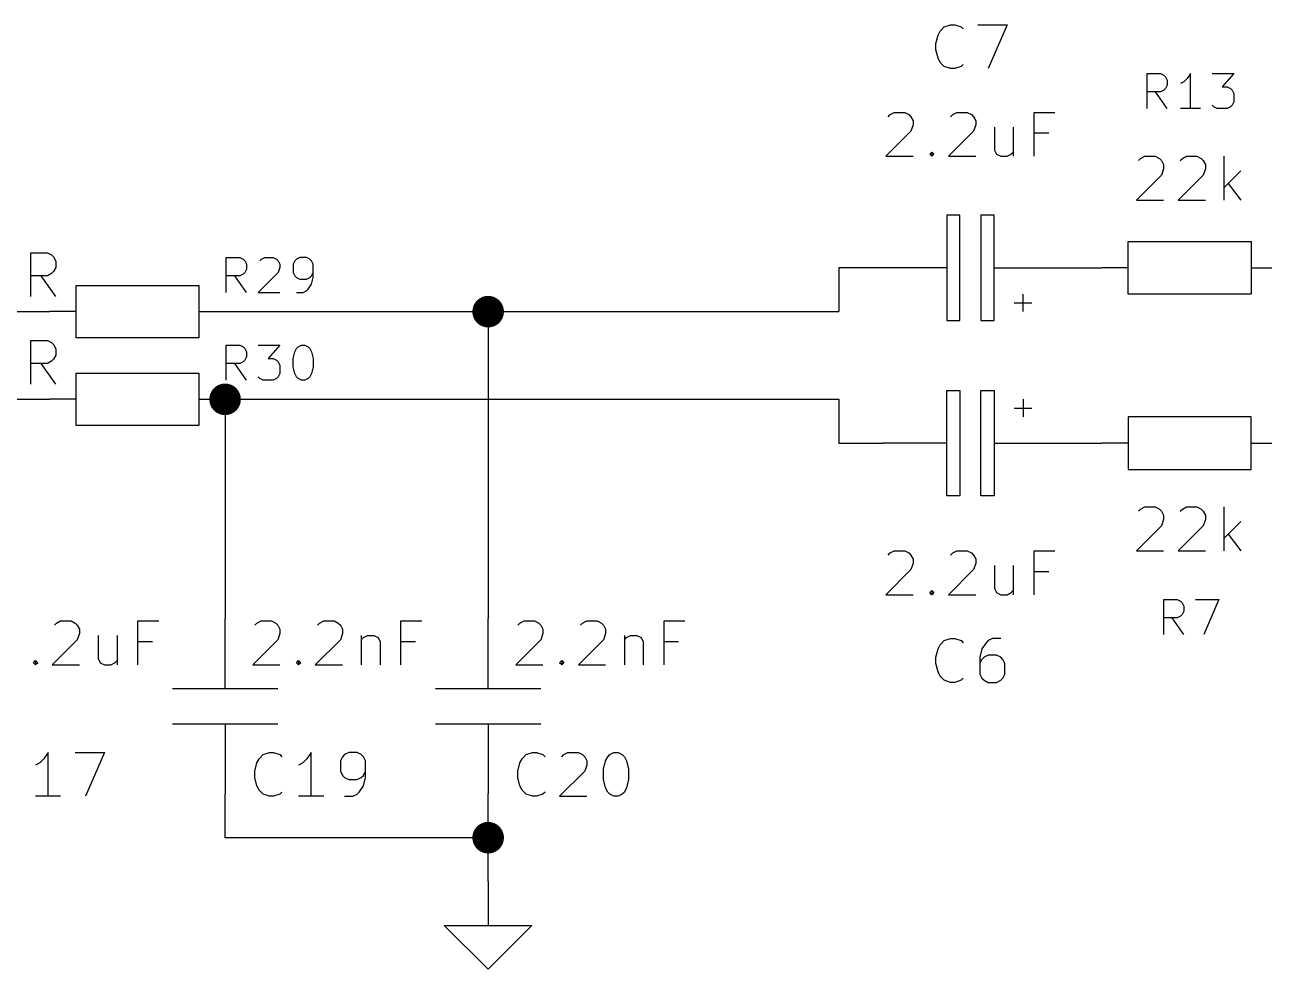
# Model space of a CAD drawing. Header units: inches. Extents: x 0.4 to 16.1, y -11.3 to -0.4.
# Drawn here: x 3.822 to 5.235, y -10.35 to -9.273 of the extents above; entities that cross this region are included whole.
import ezdxf

# ---------------------------------------------------------------- set-up
doc = ezdxf.new("R2010")
doc.units = ezdxf.units.IN
doc.header["$MEASUREMENT"] = 0
for name, color, linetype in [('GREENSIXTYFIVE', 129, 'CONTINUOUS'), ('LIGHTGREEN', 92, 'CONTINUOUS'), ('RED', 14, 'CONTINUOUS')]:
    doc.layers.add(name, color=color, linetype=linetype)

msp = doc.modelspace()

# ---------------------------------------------------------------- linework, layer by layer
at = {"layer": 'GREENSIXTYFIVE', "linetype": 'CONTINUOUS'}
for p, q in [((4.8607, -9.2942), (4.8631, -9.2847)), ((4.8631, -9.2847), (4.8655, -9.2799)), ((4.8655, -9.2799), (4.8702, -9.2752)), ((4.8702, -9.2752), (4.8774, -9.2728)), ((4.8774, -9.2728), (4.8821, -9.2728)), ((4.8821, -9.2728), (4.8893, -9.2752)), ((4.8893, -9.2752), (4.8917, -9.2776)), ((4.9083, -9.2728), (4.9417, -9.2728)), ((4.9417, -9.2728), (4.9202, -9.3228)), ((4.8607, -9.3014), (4.8607, -9.2942)), ((4.8631, -9.3109), (4.8607, -9.3014)), ((4.8655, -9.3157), (4.8631, -9.3109)), ((4.8702, -9.3204), (4.8655, -9.3157)), ((4.8774, -9.3228), (4.8702, -9.3204)), ((4.8821, -9.3228), (4.8774, -9.3228)), ((4.8893, -9.3204), (4.8821, -9.3228)), ((4.8917, -9.318), (4.8893, -9.3204)), ((5.1014, -9.3682), (5.1014, -9.3282)), ((5.1014, -9.3282), (5.1167, -9.3282)), ((5.1167, -9.3282), (5.1205, -9.3301)), ((5.151, -9.3282), (5.1471, -9.334)), ((5.151, -9.3682), (5.151, -9.3282)), ((5.1757, -9.3282), (5.2005, -9.3282)), ((5.2005, -9.3282), (5.1871, -9.3435)), ((5.1205, -9.3301), (5.1224, -9.3321)), ((5.1224, -9.3321), (5.1243, -9.3359)), ((5.1243, -9.3416), (5.1224, -9.3454)), ((5.1243, -9.3359), (5.1243, -9.3416)), ((5.1433, -9.3378), (5.1395, -9.3397)), ((5.1471, -9.334), (5.1433, -9.3378)), ((5.1167, -9.3492), (5.1014, -9.3492)), ((5.1243, -9.3682), (5.111, -9.3492)), ((5.1205, -9.3473), (5.1167, -9.3492)), ((5.1224, -9.3454), (5.1205, -9.3473)), ((5.1871, -9.3435), (5.1929, -9.3435)), ((5.1929, -9.3435), (5.1967, -9.3454)), ((5.1967, -9.3454), (5.1986, -9.3473)), ((5.1986, -9.3473), (5.2005, -9.3511)), ((5.2005, -9.3511), (5.2005, -9.3606)), ((5.1624, -9.3682), (5.1395, -9.3682)), ((5.1776, -9.3663), (5.1757, -9.3644)), ((5.1814, -9.3682), (5.1776, -9.3663)), ((5.1929, -9.3682), (5.1814, -9.3682)), ((5.1967, -9.3663), (5.1929, -9.3682)), ((5.1986, -9.3644), (5.1967, -9.3663)), ((5.2005, -9.3606), (5.1986, -9.3644)), ((4.806, -9.3776), (4.8083, -9.3752)), ((4.8083, -9.3752), (4.8131, -9.3728)), ((4.8131, -9.3728), (4.825, -9.3728)), ((4.825, -9.3728), (4.8298, -9.3752)), ((4.8298, -9.3752), (4.8321, -9.3776)), ((4.8321, -9.3776), (4.8345, -9.3823)), ((4.8345, -9.3823), (4.8345, -9.3871)), ((4.8774, -9.3776), (4.8798, -9.3752)), ((4.8798, -9.3752), (4.8845, -9.3728)), ((4.8845, -9.3728), (4.8964, -9.3728)), ((4.8964, -9.3728), (4.9012, -9.3752)), ((4.9012, -9.3752), (4.9036, -9.3776)), ((4.9036, -9.3776), (4.906, -9.3823)), ((4.906, -9.3823), (4.906, -9.3871)), ((4.9726, -9.4228), (4.9726, -9.3728)), ((4.9726, -9.3728), (4.9964, -9.3728)), ((4.8321, -9.3942), (4.8036, -9.4228)), ((4.8345, -9.3871), (4.8321, -9.3942)), ((4.9036, -9.3942), (4.875, -9.4228)), ((4.906, -9.3871), (4.9036, -9.3942)), ((4.9274, -9.3895), (4.9274, -9.4157)), ((4.9488, -9.3895), (4.9488, -9.4228)), ((4.9893, -9.3966), (4.9726, -9.3966)), ((4.8036, -9.4228), (4.8345, -9.4228)), ((4.8536, -9.4204), (4.8559, -9.418)), ((4.8559, -9.4228), (4.8536, -9.4204)), ((4.8559, -9.418), (4.8583, -9.4204)), ((4.8559, -9.418), (4.8559, -9.4228)), ((4.8583, -9.4204), (4.8559, -9.4228)), ((4.875, -9.4228), (4.906, -9.4228)), ((4.9274, -9.4157), (4.9298, -9.4204)), ((4.9298, -9.4204), (4.9345, -9.4228)), ((4.9345, -9.4228), (4.9417, -9.4228)), ((4.9417, -9.4228), (4.9464, -9.4204)), ((4.9464, -9.4204), (4.9488, -9.418)), ((5.0917, -9.4276), (5.094, -9.4252)), ((5.094, -9.4252), (5.0988, -9.4228)), ((5.0988, -9.4228), (5.1107, -9.4228)), ((5.1107, -9.4228), (5.1155, -9.4252)), ((5.1155, -9.4252), (5.1179, -9.4276)), ((5.1393, -9.4276), (5.1417, -9.4252)), ((5.1417, -9.4252), (5.1464, -9.4228)), ((5.1464, -9.4228), (5.1583, -9.4228)), ((5.1583, -9.4228), (5.1631, -9.4252)), ((5.1631, -9.4252), (5.1655, -9.4276)), ((5.1893, -9.4728), (5.1893, -9.4228)), ((5.1179, -9.4276), (5.1202, -9.4323)), ((5.1202, -9.4371), (5.1179, -9.4442)), ((5.1202, -9.4323), (5.1202, -9.4371)), ((5.1655, -9.4276), (5.1679, -9.4323)), ((5.1679, -9.4371), (5.1655, -9.4442)), ((5.1679, -9.4323), (5.1679, -9.4371)), ((5.2083, -9.4395), (5.1893, -9.4585)), ((5.1179, -9.4442), (5.0893, -9.4728)), ((5.1655, -9.4442), (5.1369, -9.4728)), ((5.194, -9.4538), (5.2083, -9.4728)), ((5.0893, -9.4728), (5.1202, -9.4728)), ((5.1369, -9.4728), (5.1679, -9.4728)), ((3.8283, -9.5828), (3.8283, -9.5328)), ((3.8283, -9.5328), (3.8474, -9.5328)), ((3.8283, -9.5828), (3.8283, -9.5328)), ((3.8283, -9.5328), (3.8474, -9.5328)), ((3.8474, -9.5328), (3.8521, -9.5352)), ((3.8474, -9.5328), (3.8521, -9.5352)), ((3.8521, -9.5352), (3.8545, -9.5376)), ((3.8521, -9.5352), (3.8545, -9.5376)), ((3.8545, -9.5376), (3.8569, -9.5423)), ((3.8545, -9.5376), (3.8569, -9.5423)), ((4.0514, -9.5782), (4.0514, -9.5382)), ((4.0514, -9.5382), (4.0667, -9.5382)), ((4.0514, -9.5782), (4.0514, -9.5382)), ((4.0514, -9.5382), (4.0667, -9.5382)), ((4.0667, -9.5382), (4.0705, -9.5401)), ((4.0667, -9.5382), (4.0705, -9.5401)), ((4.0705, -9.5401), (4.0724, -9.5421)), ((4.0705, -9.5401), (4.0724, -9.5421)), ((4.0895, -9.5421), (4.0914, -9.5401)), ((4.0895, -9.5421), (4.0914, -9.5401)), ((4.0914, -9.5401), (4.0952, -9.5382)), ((4.0914, -9.5401), (4.0952, -9.5382)), ((4.0952, -9.5382), (4.1048, -9.5382)), ((4.0952, -9.5382), (4.1048, -9.5382)), ((4.1048, -9.5382), (4.1086, -9.5401)), ((4.1048, -9.5382), (4.1086, -9.5401)), ((4.1086, -9.5401), (4.1105, -9.5421)), ((4.1086, -9.5401), (4.1105, -9.5421)), ((4.1314, -9.5401), (4.1295, -9.5421)), ((4.1314, -9.5401), (4.1295, -9.5421)), ((4.1352, -9.5382), (4.1314, -9.5401)), ((4.1352, -9.5382), (4.1314, -9.5401)), ((4.1429, -9.5382), (4.1352, -9.5382)), ((4.1429, -9.5382), (4.1352, -9.5382)), ((4.1467, -9.5401), (4.1429, -9.5382)), ((4.1467, -9.5401), (4.1429, -9.5382)), ((4.1486, -9.5421), (4.1467, -9.5401)), ((4.1486, -9.5421), (4.1467, -9.5401)), ((3.8545, -9.5542), (3.8521, -9.5566)), ((3.8545, -9.5542), (3.8521, -9.5566)), ((3.8569, -9.5495), (3.8545, -9.5542)), ((3.8569, -9.5495), (3.8545, -9.5542)), ((3.8569, -9.5423), (3.8569, -9.5495)), ((3.8569, -9.5423), (3.8569, -9.5495)), ((4.0724, -9.5421), (4.0743, -9.5459)), ((4.0724, -9.5421), (4.0743, -9.5459)), ((4.0743, -9.5516), (4.0724, -9.5554)), ((4.0743, -9.5516), (4.0724, -9.5554)), ((4.0743, -9.5459), (4.0743, -9.5516)), ((4.0743, -9.5459), (4.0743, -9.5516)), ((4.1105, -9.5421), (4.1124, -9.5459)), ((4.1105, -9.5421), (4.1124, -9.5459)), ((4.1124, -9.5497), (4.1105, -9.5554)), ((4.1124, -9.5497), (4.1105, -9.5554)), ((4.1124, -9.5459), (4.1124, -9.5497)), ((4.1124, -9.5459), (4.1124, -9.5497)), ((4.1295, -9.5421), (4.1276, -9.5459)), ((4.1295, -9.5421), (4.1276, -9.5459)), ((4.1276, -9.5459), (4.1276, -9.5554)), ((4.1276, -9.5459), (4.1276, -9.5554)), ((4.1505, -9.5459), (4.1486, -9.5421)), ((4.1505, -9.5459), (4.1486, -9.5421)), ((4.1505, -9.5611), (4.1505, -9.5459)), ((4.1505, -9.5611), (4.1505, -9.5459)), ((3.8474, -9.559), (3.8283, -9.559)), ((3.8474, -9.559), (3.8283, -9.559)), ((3.8569, -9.5828), (3.8402, -9.559)), ((3.8569, -9.5828), (3.8402, -9.559)), ((3.8521, -9.5566), (3.8474, -9.559)), ((3.8521, -9.5566), (3.8474, -9.559)), ((4.0667, -9.5592), (4.0514, -9.5592)), ((4.0667, -9.5592), (4.0514, -9.5592)), ((4.0743, -9.5782), (4.061, -9.5592)), ((4.0743, -9.5782), (4.061, -9.5592)), ((4.0705, -9.5573), (4.0667, -9.5592)), ((4.0705, -9.5573), (4.0667, -9.5592)), ((4.0724, -9.5554), (4.0705, -9.5573)), ((4.0724, -9.5554), (4.0705, -9.5573)), ((4.1105, -9.5554), (4.0876, -9.5782)), ((4.1105, -9.5554), (4.0876, -9.5782)), ((4.1276, -9.5554), (4.1295, -9.5592)), ((4.1276, -9.5554), (4.1295, -9.5592)), ((4.1295, -9.5592), (4.1314, -9.5611)), ((4.1295, -9.5592), (4.1314, -9.5611)), ((4.1314, -9.5611), (4.1352, -9.563)), ((4.1314, -9.5611), (4.1352, -9.563)), ((4.1352, -9.563), (4.1429, -9.563)), ((4.1352, -9.563), (4.1429, -9.563)), ((4.1429, -9.563), (4.1467, -9.5611)), ((4.1429, -9.563), (4.1467, -9.5611)), ((4.1448, -9.5744), (4.1486, -9.5687)), ((4.1448, -9.5744), (4.1486, -9.5687)), ((4.1467, -9.5611), (4.1486, -9.5592)), ((4.1467, -9.5611), (4.1486, -9.5592)), ((4.1486, -9.5592), (4.1505, -9.5554)), ((4.1486, -9.5592), (4.1505, -9.5554)), ((4.1486, -9.5687), (4.1505, -9.5611)), ((4.1486, -9.5687), (4.1505, -9.5611)), ((4.0876, -9.5782), (4.1124, -9.5782)), ((4.0876, -9.5782), (4.1124, -9.5782)), ((4.1314, -9.5782), (4.139, -9.5782)), ((4.1314, -9.5782), (4.139, -9.5782)), ((4.139, -9.5782), (4.1429, -9.5763)), ((4.139, -9.5782), (4.1429, -9.5763)), ((4.1429, -9.5763), (4.1448, -9.5744)), ((4.1429, -9.5763), (4.1448, -9.5744)), ((3.8283, -9.6828), (3.8283, -9.6328)), ((3.8283, -9.6328), (3.8474, -9.6328)), ((3.8283, -9.6828), (3.8283, -9.6328)), ((3.8283, -9.6328), (3.8474, -9.6328)), ((3.8474, -9.6328), (3.8521, -9.6352)), ((3.8474, -9.6328), (3.8521, -9.6352)), ((3.8521, -9.6352), (3.8545, -9.6376)), ((3.8521, -9.6352), (3.8545, -9.6376)), ((3.8545, -9.6376), (3.8569, -9.6423)), ((3.8545, -9.6376), (3.8569, -9.6423)), ((4.0514, -9.6782), (4.0514, -9.6382)), ((4.0514, -9.6382), (4.0667, -9.6382)), ((4.0514, -9.6782), (4.0514, -9.6382)), ((4.0514, -9.6382), (4.0667, -9.6382)), ((4.0667, -9.6382), (4.0705, -9.6401)), ((4.0667, -9.6382), (4.0705, -9.6401)), ((4.0876, -9.6382), (4.1124, -9.6382)), ((4.0876, -9.6382), (4.1124, -9.6382)), ((4.1124, -9.6382), (4.099, -9.6535)), ((4.1124, -9.6382), (4.099, -9.6535)), ((4.1333, -9.6401), (4.1371, -9.6382)), ((4.1333, -9.6401), (4.1371, -9.6382)), ((4.1371, -9.6382), (4.1409, -9.6382)), ((4.1371, -9.6382), (4.1409, -9.6382)), ((4.1409, -9.6382), (4.1448, -9.6401)), ((4.1409, -9.6382), (4.1448, -9.6401)), ((3.8569, -9.6495), (3.8545, -9.6542)), ((3.8569, -9.6495), (3.8545, -9.6542)), ((3.8569, -9.6423), (3.8569, -9.6495)), ((3.8569, -9.6423), (3.8569, -9.6495)), ((4.0705, -9.6401), (4.0724, -9.6421)), ((4.0705, -9.6401), (4.0724, -9.6421)), ((4.0724, -9.6421), (4.0743, -9.6459)), ((4.0724, -9.6421), (4.0743, -9.6459)), ((4.0743, -9.6516), (4.0724, -9.6554)), ((4.0743, -9.6516), (4.0724, -9.6554)), ((4.0743, -9.6459), (4.0743, -9.6516)), ((4.0743, -9.6459), (4.0743, -9.6516)), ((4.099, -9.6535), (4.1048, -9.6535)), ((4.099, -9.6535), (4.1048, -9.6535)), ((4.1048, -9.6535), (4.1086, -9.6554)), ((4.1048, -9.6535), (4.1086, -9.6554)), ((4.1276, -9.6535), (4.1295, -9.6459)), ((4.1276, -9.6535), (4.1295, -9.6459)), ((4.1276, -9.663), (4.1276, -9.6535)), ((4.1276, -9.663), (4.1276, -9.6535)), ((4.1295, -9.6459), (4.1314, -9.6421)), ((4.1295, -9.6459), (4.1314, -9.6421)), ((4.1314, -9.6421), (4.1333, -9.6401)), ((4.1314, -9.6421), (4.1333, -9.6401)), ((4.1448, -9.6401), (4.1467, -9.6421)), ((4.1448, -9.6401), (4.1467, -9.6421)), ((4.1467, -9.6421), (4.1486, -9.6459)), ((4.1467, -9.6421), (4.1486, -9.6459)), ((4.1486, -9.6459), (4.1505, -9.6535)), ((4.1486, -9.6459), (4.1505, -9.6535)), ((4.1505, -9.6535), (4.1505, -9.663)), ((4.1505, -9.6535), (4.1505, -9.663)), ((3.8474, -9.659), (3.8283, -9.659)), ((3.8474, -9.659), (3.8283, -9.659)), ((3.8569, -9.6828), (3.8402, -9.659)), ((3.8569, -9.6828), (3.8402, -9.659)), ((3.8521, -9.6566), (3.8474, -9.659)), ((3.8521, -9.6566), (3.8474, -9.659)), ((3.8545, -9.6542), (3.8521, -9.6566)), ((3.8545, -9.6542), (3.8521, -9.6566)), ((4.0667, -9.6592), (4.0514, -9.6592)), ((4.0667, -9.6592), (4.0514, -9.6592)), ((4.0743, -9.6782), (4.061, -9.6592)), ((4.0743, -9.6782), (4.061, -9.6592)), ((4.0705, -9.6573), (4.0667, -9.6592)), ((4.0705, -9.6573), (4.0667, -9.6592)), ((4.0724, -9.6554), (4.0705, -9.6573)), ((4.0724, -9.6554), (4.0705, -9.6573)), ((4.1086, -9.6554), (4.1105, -9.6573)), ((4.1086, -9.6554), (4.1105, -9.6573)), ((4.1105, -9.6573), (4.1124, -9.6611)), ((4.1105, -9.6573), (4.1124, -9.6611)), ((4.1124, -9.6611), (4.1124, -9.6706)), ((4.1124, -9.6611), (4.1124, -9.6706)), ((4.1295, -9.6706), (4.1276, -9.663)), ((4.1295, -9.6706), (4.1276, -9.663)), ((4.1505, -9.663), (4.1486, -9.6706)), ((4.1505, -9.663), (4.1486, -9.6706)), ((4.0895, -9.6763), (4.0876, -9.6744)), ((4.0895, -9.6763), (4.0876, -9.6744)), ((4.0933, -9.6782), (4.0895, -9.6763)), ((4.0933, -9.6782), (4.0895, -9.6763)), ((4.1048, -9.6782), (4.0933, -9.6782)), ((4.1048, -9.6782), (4.0933, -9.6782)), ((4.1086, -9.6763), (4.1048, -9.6782)), ((4.1086, -9.6763), (4.1048, -9.6782)), ((4.1105, -9.6744), (4.1086, -9.6763)), ((4.1105, -9.6744), (4.1086, -9.6763)), ((4.1124, -9.6706), (4.1105, -9.6744)), ((4.1124, -9.6706), (4.1105, -9.6744)), ((4.1314, -9.6744), (4.1295, -9.6706)), ((4.1314, -9.6744), (4.1295, -9.6706)), ((4.1333, -9.6763), (4.1314, -9.6744)), ((4.1333, -9.6763), (4.1314, -9.6744)), ((4.1371, -9.6782), (4.1333, -9.6763)), ((4.1371, -9.6782), (4.1333, -9.6763)), ((4.1409, -9.6782), (4.1371, -9.6782)), ((4.1409, -9.6782), (4.1371, -9.6782)), ((4.1448, -9.6763), (4.1409, -9.6782)), ((4.1448, -9.6763), (4.1409, -9.6782)), ((4.1467, -9.6744), (4.1448, -9.6763)), ((4.1467, -9.6744), (4.1448, -9.6763)), ((4.1486, -9.6706), (4.1467, -9.6744)), ((4.1486, -9.6706), (4.1467, -9.6744)), ((5.094, -9.8252), (5.0988, -9.8228)), ((5.0988, -9.8228), (5.1107, -9.8228)), ((5.1107, -9.8228), (5.1155, -9.8252)), ((5.1417, -9.8252), (5.1464, -9.8228)), ((5.1464, -9.8228), (5.1583, -9.8228)), ((5.1583, -9.8228), (5.1631, -9.8252)), ((5.1893, -9.8728), (5.1893, -9.8228)), ((5.0917, -9.8276), (5.094, -9.8252)), ((5.1155, -9.8252), (5.1179, -9.8276)), ((5.1179, -9.8276), (5.1202, -9.8323)), ((5.1202, -9.8371), (5.1179, -9.8442)), ((5.1202, -9.8323), (5.1202, -9.8371)), ((5.1393, -9.8276), (5.1417, -9.8252)), ((5.1631, -9.8252), (5.1655, -9.8276)), ((5.1655, -9.8276), (5.1679, -9.8323)), ((5.1679, -9.8371), (5.1655, -9.8442)), ((5.1679, -9.8323), (5.1679, -9.8371)), ((5.1179, -9.8442), (5.0893, -9.8728)), ((5.1655, -9.8442), (5.1369, -9.8728)), ((5.2083, -9.8395), (5.1893, -9.8585)), ((5.194, -9.8538), (5.2083, -9.8728)), ((4.806, -9.8776), (4.8083, -9.8752)), ((4.8083, -9.8752), (4.8131, -9.8728)), ((4.8131, -9.8728), (4.825, -9.8728)), ((4.825, -9.8728), (4.8298, -9.8752)), ((4.8298, -9.8752), (4.8321, -9.8776)), ((4.8321, -9.8776), (4.8345, -9.8823)), ((4.8774, -9.8776), (4.8798, -9.8752)), ((4.8798, -9.8752), (4.8845, -9.8728)), ((4.8845, -9.8728), (4.8964, -9.8728)), ((4.8964, -9.8728), (4.9012, -9.8752)), ((4.9012, -9.8752), (4.9036, -9.8776)), ((4.9036, -9.8776), (4.906, -9.8823)), ((4.9726, -9.9228), (4.9726, -9.8728)), ((4.9726, -9.8728), (4.9964, -9.8728)), ((5.0893, -9.8728), (5.1202, -9.8728)), ((5.1369, -9.8728), (5.1679, -9.8728)), ((4.8345, -9.8871), (4.8321, -9.8942)), ((4.8345, -9.8823), (4.8345, -9.8871)), ((4.906, -9.8871), (4.9036, -9.8942)), ((4.906, -9.8823), (4.906, -9.8871)), ((4.9274, -9.8895), (4.9274, -9.9157)), ((4.9488, -9.8895), (4.9488, -9.9228)), ((4.8321, -9.8942), (4.8036, -9.9228)), ((4.9036, -9.8942), (4.875, -9.9228)), ((4.9893, -9.8966), (4.9726, -9.8966)), ((4.8536, -9.9204), (4.8559, -9.918)), ((4.8559, -9.9228), (4.8536, -9.9204)), ((4.8559, -9.918), (4.8583, -9.9204)), ((4.8559, -9.918), (4.8559, -9.9228)), ((4.8583, -9.9204), (4.8559, -9.9228)), ((4.9274, -9.9157), (4.9298, -9.9204)), ((4.9298, -9.9204), (4.9345, -9.9228)), ((4.9417, -9.9228), (4.9464, -9.9204)), ((4.9464, -9.9204), (4.9488, -9.918)), ((4.8036, -9.9228), (4.8345, -9.9228)), ((4.875, -9.9228), (4.906, -9.9228)), ((4.9345, -9.9228), (4.9417, -9.9228)), ((5.1205, -9.9682), (5.1205, -9.9282)), ((5.1205, -9.9282), (5.1357, -9.9282)), ((5.1357, -9.9282), (5.1395, -9.9301)), ((5.1395, -9.9301), (5.1414, -9.932)), ((5.1414, -9.932), (5.1433, -9.9359)), ((5.1433, -9.9359), (5.1433, -9.9416)), ((5.1567, -9.9282), (5.1833, -9.9282)), ((5.1833, -9.9282), (5.1662, -9.9682)), ((5.1357, -9.9492), (5.1205, -9.9492)), ((5.1433, -9.9682), (5.13, -9.9492)), ((5.1395, -9.9473), (5.1357, -9.9492)), ((5.1414, -9.9454), (5.1395, -9.9473)), ((5.1433, -9.9416), (5.1414, -9.9454)), ((3.8553, -9.9576), (3.8577, -9.9552)), ((3.8553, -9.9576), (3.8577, -9.9552)), ((3.8577, -9.9552), (3.8625, -9.9528)), ((3.8577, -9.9552), (3.8625, -9.9528)), ((3.8625, -9.9528), (3.8744, -9.9528)), ((3.8625, -9.9528), (3.8744, -9.9528)), ((3.8744, -9.9528), (3.8791, -9.9552)), ((3.8744, -9.9528), (3.8791, -9.9552)), ((3.8791, -9.9552), (3.8815, -9.9576)), ((3.8791, -9.9552), (3.8815, -9.9576)), ((3.8815, -9.9576), (3.8839, -9.9623)), ((3.8815, -9.9576), (3.8839, -9.9623)), ((3.8839, -9.9623), (3.8839, -9.9671)), ((3.8839, -9.9623), (3.8839, -9.9671)), ((3.9506, -10.0028), (3.9506, -9.9528)), ((3.9506, -9.9528), (3.9744, -9.9528)), ((3.9506, -10.0028), (3.9506, -9.9528)), ((3.9506, -9.9528), (3.9744, -9.9528)), ((4.0839, -9.9576), (4.0863, -9.9552)), ((4.0839, -9.9576), (4.0863, -9.9552)), ((4.0863, -9.9552), (4.091, -9.9528)), ((4.0863, -9.9552), (4.091, -9.9528)), ((4.091, -9.9528), (4.1029, -9.9528)), ((4.091, -9.9528), (4.1029, -9.9528)), ((4.1029, -9.9528), (4.1077, -9.9552)), ((4.1029, -9.9528), (4.1077, -9.9552)), ((4.1077, -9.9552), (4.1101, -9.9576)), ((4.1077, -9.9552), (4.1101, -9.9576)), ((4.1101, -9.9576), (4.1125, -9.9623)), ((4.1101, -9.9576), (4.1125, -9.9623)), ((4.1125, -9.9623), (4.1125, -9.9671)), ((4.1125, -9.9623), (4.1125, -9.9671)), ((4.1553, -9.9576), (4.1577, -9.9552)), ((4.1553, -9.9576), (4.1577, -9.9552)), ((4.1577, -9.9552), (4.1625, -9.9528)), ((4.1577, -9.9552), (4.1625, -9.9528)), ((4.1625, -9.9528), (4.1744, -9.9528)), ((4.1625, -9.9528), (4.1744, -9.9528)), ((4.1744, -9.9528), (4.1791, -9.9552)), ((4.1744, -9.9528), (4.1791, -9.9552)), ((4.1791, -9.9552), (4.1815, -9.9576)), ((4.1791, -9.9552), (4.1815, -9.9576)), ((4.1815, -9.9576), (4.1839, -9.9623)), ((4.1815, -9.9576), (4.1839, -9.9623)), ((4.1839, -9.9623), (4.1839, -9.9671)), ((4.1839, -9.9623), (4.1839, -9.9671)), ((4.2506, -10.0028), (4.2506, -9.9528)), ((4.2506, -9.9528), (4.2744, -9.9528)), ((4.2506, -10.0028), (4.2506, -9.9528)), ((4.2506, -9.9528), (4.2744, -9.9528)), ((4.3839, -9.9576), (4.3863, -9.9552)), ((4.3839, -9.9576), (4.3863, -9.9552)), ((4.3863, -9.9552), (4.391, -9.9528)), ((4.3863, -9.9552), (4.391, -9.9528)), ((4.391, -9.9528), (4.4029, -9.9528)), ((4.391, -9.9528), (4.4029, -9.9528)), ((4.4029, -9.9528), (4.4077, -9.9552)), ((4.4029, -9.9528), (4.4077, -9.9552)), ((4.4077, -9.9552), (4.4101, -9.9576)), ((4.4077, -9.9552), (4.4101, -9.9576)), ((4.4101, -9.9576), (4.4125, -9.9623)), ((4.4101, -9.9576), (4.4125, -9.9623)), ((4.4125, -9.9623), (4.4125, -9.9671)), ((4.4125, -9.9623), (4.4125, -9.9671)), ((4.4553, -9.9576), (4.4577, -9.9552)), ((4.4553, -9.9576), (4.4577, -9.9552)), ((4.4577, -9.9552), (4.4625, -9.9528)), ((4.4577, -9.9552), (4.4625, -9.9528)), ((4.4625, -9.9528), (4.4744, -9.9528)), ((4.4625, -9.9528), (4.4744, -9.9528)), ((4.4744, -9.9528), (4.4791, -9.9552)), ((4.4744, -9.9528), (4.4791, -9.9552)), ((4.4791, -9.9552), (4.4815, -9.9576)), ((4.4791, -9.9552), (4.4815, -9.9576)), ((4.4815, -9.9576), (4.4839, -9.9623)), ((4.4815, -9.9576), (4.4839, -9.9623)), ((4.4839, -9.9623), (4.4839, -9.9671)), ((4.4839, -9.9623), (4.4839, -9.9671)), ((4.5506, -10.0028), (4.5506, -9.9528)), ((4.5506, -9.9528), (4.5744, -9.9528)), ((4.5506, -10.0028), (4.5506, -9.9528)), ((4.5506, -9.9528), (4.5744, -9.9528)), ((3.8815, -9.9742), (3.8529, -10.0028)), ((3.8815, -9.9742), (3.8529, -10.0028)), ((3.8839, -9.9671), (3.8815, -9.9742)), ((3.8839, -9.9671), (3.8815, -9.9742)), ((3.9053, -9.9695), (3.9053, -9.9957)), ((3.9053, -9.9695), (3.9053, -9.9957)), ((3.9268, -9.9695), (3.9268, -10.0028)), ((3.9268, -9.9695), (3.9268, -10.0028)), ((3.9672, -9.9766), (3.9506, -9.9766)), ((3.9672, -9.9766), (3.9506, -9.9766)), ((4.1101, -9.9742), (4.0815, -10.0028)), ((4.1101, -9.9742), (4.0815, -10.0028)), ((4.1125, -9.9671), (4.1101, -9.9742)), ((4.1125, -9.9671), (4.1101, -9.9742)), ((4.1815, -9.9742), (4.1529, -10.0028)), ((4.1815, -9.9742), (4.1529, -10.0028)), ((4.1839, -9.9671), (4.1815, -9.9742)), ((4.1839, -9.9671), (4.1815, -9.9742)), ((4.2053, -9.9695), (4.2053, -10.0028)), ((4.2053, -9.9695), (4.2053, -10.0028)), ((4.2053, -9.9742), (4.2077, -9.9718)), ((4.2053, -9.9742), (4.2077, -9.9718)), ((4.2077, -9.9718), (4.2125, -9.9695)), ((4.2077, -9.9718), (4.2125, -9.9695)), ((4.2125, -9.9695), (4.2196, -9.9695)), ((4.2125, -9.9695), (4.2196, -9.9695)), ((4.2196, -9.9695), (4.2244, -9.9718)), ((4.2196, -9.9695), (4.2244, -9.9718)), ((4.2244, -9.9718), (4.2268, -9.9766)), ((4.2244, -9.9718), (4.2268, -9.9766)), ((4.2268, -9.9766), (4.2268, -10.0028)), ((4.2268, -9.9766), (4.2268, -10.0028)), ((4.2672, -9.9766), (4.2506, -9.9766)), ((4.2672, -9.9766), (4.2506, -9.9766)), ((4.4101, -9.9742), (4.3815, -10.0028)), ((4.4101, -9.9742), (4.3815, -10.0028)), ((4.4125, -9.9671), (4.4101, -9.9742)), ((4.4125, -9.9671), (4.4101, -9.9742)), ((4.4815, -9.9742), (4.4529, -10.0028)), ((4.4815, -9.9742), (4.4529, -10.0028)), ((4.4839, -9.9671), (4.4815, -9.9742)), ((4.4839, -9.9671), (4.4815, -9.9742)), ((4.5053, -9.9695), (4.5053, -10.0028)), ((4.5053, -9.9695), (4.5053, -10.0028)), ((4.5053, -9.9742), (4.5077, -9.9718)), ((4.5053, -9.9742), (4.5077, -9.9718)), ((4.5077, -9.9718), (4.5125, -9.9695)), ((4.5077, -9.9718), (4.5125, -9.9695)), ((4.5125, -9.9695), (4.5196, -9.9695)), ((4.5125, -9.9695), (4.5196, -9.9695)), ((4.5196, -9.9695), (4.5244, -9.9718)), ((4.5196, -9.9695), (4.5244, -9.9718)), ((4.5244, -9.9718), (4.5268, -9.9766)), ((4.5244, -9.9718), (4.5268, -9.9766)), ((4.5268, -9.9766), (4.5268, -10.0028)), ((4.5268, -9.9766), (4.5268, -10.0028)), ((4.5672, -9.9766), (4.5506, -9.9766)), ((4.5672, -9.9766), (4.5506, -9.9766)), ((4.8655, -9.9799), (4.8702, -9.9752)), ((4.8702, -9.9752), (4.8774, -9.9728)), ((4.8774, -9.9728), (4.8821, -9.9728)), ((4.8821, -9.9728), (4.8893, -9.9752)), ((4.8893, -9.9752), (4.8917, -9.9776)), ((4.9179, -9.9776), (4.9131, -9.9847)), ((4.9202, -9.9752), (4.9179, -9.9776)), ((4.925, -9.9728), (4.9202, -9.9752)), ((4.9345, -9.9728), (4.925, -9.9728)), ((4.8607, -9.9942), (4.8631, -9.9847)), ((4.8631, -9.9847), (4.8655, -9.9799)), ((4.9131, -9.9847), (4.9107, -9.9942)), ((4.9202, -9.9919), (4.9155, -9.9942)), ((4.9298, -9.9919), (4.9202, -9.9919)), ((4.9345, -9.9942), (4.9298, -9.9919)), ((3.8315, -10.0004), (3.8339, -9.998)), ((3.8315, -10.0004), (3.8339, -9.998)), ((3.8339, -10.0028), (3.8315, -10.0004)), ((3.8339, -10.0028), (3.8315, -10.0004)), ((3.8339, -9.998), (3.8363, -10.0004)), ((3.8339, -9.998), (3.8339, -10.0028)), ((3.8339, -9.998), (3.8363, -10.0004)), ((3.8339, -9.998), (3.8339, -10.0028)), ((3.8363, -10.0004), (3.8339, -10.0028)), ((3.8363, -10.0004), (3.8339, -10.0028)), ((3.8529, -10.0028), (3.8839, -10.0028)), ((3.8529, -10.0028), (3.8839, -10.0028)), ((3.9053, -9.9957), (3.9077, -10.0004)), ((3.9053, -9.9957), (3.9077, -10.0004)), ((3.9077, -10.0004), (3.9125, -10.0028)), ((3.9077, -10.0004), (3.9125, -10.0028)), ((3.9125, -10.0028), (3.9196, -10.0028)), ((3.9125, -10.0028), (3.9196, -10.0028)), ((3.9196, -10.0028), (3.9244, -10.0004)), ((3.9196, -10.0028), (3.9244, -10.0004)), ((3.9244, -10.0004), (3.9268, -9.998)), ((3.9244, -10.0004), (3.9268, -9.998)), ((4.0815, -10.0028), (4.1125, -10.0028)), ((4.0815, -10.0028), (4.1125, -10.0028)), ((4.1315, -10.0004), (4.1339, -9.998)), ((4.1315, -10.0004), (4.1339, -9.998)), ((4.1339, -10.0028), (4.1315, -10.0004)), ((4.1339, -10.0028), (4.1315, -10.0004)), ((4.1339, -9.998), (4.1363, -10.0004)), ((4.1339, -9.998), (4.1339, -10.0028)), ((4.1339, -9.998), (4.1363, -10.0004)), ((4.1339, -9.998), (4.1339, -10.0028)), ((4.1363, -10.0004), (4.1339, -10.0028)), ((4.1363, -10.0004), (4.1339, -10.0028)), ((4.1529, -10.0028), (4.1839, -10.0028)), ((4.1529, -10.0028), (4.1839, -10.0028)), ((4.3815, -10.0028), (4.4125, -10.0028)), ((4.3815, -10.0028), (4.4125, -10.0028)), ((4.4315, -10.0004), (4.4339, -9.998)), ((4.4315, -10.0004), (4.4339, -9.998)), ((4.4339, -10.0028), (4.4315, -10.0004)), ((4.4339, -10.0028), (4.4315, -10.0004)), ((4.4339, -9.998), (4.4363, -10.0004)), ((4.4339, -9.998), (4.4339, -10.0028)), ((4.4339, -9.998), (4.4363, -10.0004)), ((4.4339, -9.998), (4.4339, -10.0028)), ((4.4363, -10.0004), (4.4339, -10.0028)), ((4.4363, -10.0004), (4.4339, -10.0028)), ((4.4529, -10.0028), (4.4839, -10.0028)), ((4.4529, -10.0028), (4.4839, -10.0028)), ((4.8607, -10.0014), (4.8607, -9.9942)), ((4.8631, -10.0109), (4.8607, -10.0014)), ((4.9107, -9.9942), (4.9107, -10.0133)), ((4.9131, -9.9966), (4.9107, -10.0014)), ((4.9155, -9.9942), (4.9131, -9.9966)), ((4.9369, -9.9966), (4.9345, -9.9942)), ((4.9393, -10.0014), (4.9369, -9.9966)), ((4.9393, -10.0133), (4.9393, -10.0014)), ((4.8655, -10.0157), (4.8631, -10.0109)), ((4.8702, -10.0204), (4.8655, -10.0157)), ((4.8774, -10.0228), (4.8702, -10.0204)), ((4.8893, -10.0204), (4.8821, -10.0228)), ((4.8917, -10.018), (4.8893, -10.0204)), ((4.9107, -10.0133), (4.9131, -10.018)), ((4.9131, -10.018), (4.9155, -10.0204)), ((4.9155, -10.0204), (4.9202, -10.0228)), ((4.9298, -10.0228), (4.9345, -10.0204)), ((4.9345, -10.0204), (4.9369, -10.018)), ((4.9369, -10.018), (4.9393, -10.0133)), ((4.8821, -10.0228), (4.8774, -10.0228)), ((4.9202, -10.0228), (4.9298, -10.0228)), ((3.8482, -10.1028), (3.8434, -10.1099)), ((3.8482, -10.1028), (3.8434, -10.1099)), ((3.8482, -10.1528), (3.8482, -10.1028)), ((3.8482, -10.1528), (3.8482, -10.1028)), ((3.8791, -10.1028), (3.9125, -10.1028)), ((3.8791, -10.1028), (3.9125, -10.1028)), ((3.9125, -10.1028), (3.891, -10.1528)), ((3.9125, -10.1028), (3.891, -10.1528)), ((4.0887, -10.1099), (4.0934, -10.1052)), ((4.0887, -10.1099), (4.0934, -10.1052)), ((4.0934, -10.1052), (4.1006, -10.1028)), ((4.0934, -10.1052), (4.1006, -10.1028)), ((4.1006, -10.1028), (4.1053, -10.1028)), ((4.1006, -10.1028), (4.1053, -10.1028)), ((4.1053, -10.1028), (4.1125, -10.1052)), ((4.1053, -10.1028), (4.1125, -10.1052)), ((4.1125, -10.1052), (4.1149, -10.1076)), ((4.1125, -10.1052), (4.1149, -10.1076)), ((4.1482, -10.1028), (4.1434, -10.1099)), ((4.1482, -10.1028), (4.1434, -10.1099)), ((4.1482, -10.1528), (4.1482, -10.1028)), ((4.1482, -10.1528), (4.1482, -10.1028)), ((4.1863, -10.1052), (4.1839, -10.1076)), ((4.1863, -10.1052), (4.1839, -10.1076)), ((4.191, -10.1028), (4.1863, -10.1052)), ((4.191, -10.1028), (4.1863, -10.1052)), ((4.2006, -10.1028), (4.191, -10.1028)), ((4.2006, -10.1028), (4.191, -10.1028)), ((4.2053, -10.1052), (4.2006, -10.1028)), ((4.2053, -10.1052), (4.2006, -10.1028)), ((4.2077, -10.1076), (4.2053, -10.1052)), ((4.2077, -10.1076), (4.2053, -10.1052)), ((4.3887, -10.1099), (4.3934, -10.1052)), ((4.3887, -10.1099), (4.3934, -10.1052)), ((4.3934, -10.1052), (4.4006, -10.1028)), ((4.3934, -10.1052), (4.4006, -10.1028)), ((4.4006, -10.1028), (4.4053, -10.1028)), ((4.4006, -10.1028), (4.4053, -10.1028)), ((4.4053, -10.1028), (4.4125, -10.1052)), ((4.4053, -10.1028), (4.4125, -10.1052)), ((4.4125, -10.1052), (4.4149, -10.1076)), ((4.4125, -10.1052), (4.4149, -10.1076)), ((4.4339, -10.1076), (4.4363, -10.1052)), ((4.4339, -10.1076), (4.4363, -10.1052)), ((4.4363, -10.1052), (4.441, -10.1028)), ((4.4363, -10.1052), (4.441, -10.1028)), ((4.441, -10.1028), (4.4529, -10.1028)), ((4.441, -10.1028), (4.4529, -10.1028)), ((4.4529, -10.1028), (4.4577, -10.1052)), ((4.4529, -10.1028), (4.4577, -10.1052)), ((4.4577, -10.1052), (4.4601, -10.1076)), ((4.4577, -10.1052), (4.4601, -10.1076)), ((4.4863, -10.1076), (4.4887, -10.1052)), ((4.4863, -10.1076), (4.4887, -10.1052)), ((4.4887, -10.1052), (4.4934, -10.1028)), ((4.4887, -10.1052), (4.4934, -10.1028)), ((4.4934, -10.1028), (4.4982, -10.1028)), ((4.4934, -10.1028), (4.4982, -10.1028)), ((4.4982, -10.1028), (4.5029, -10.1052)), ((4.4982, -10.1028), (4.5029, -10.1052)), ((4.5029, -10.1052), (4.5053, -10.1076)), ((4.5029, -10.1052), (4.5053, -10.1076)), ((3.8387, -10.1147), (3.8339, -10.1171)), ((3.8387, -10.1147), (3.8339, -10.1171)), ((3.8434, -10.1099), (3.8387, -10.1147)), ((3.8434, -10.1099), (3.8387, -10.1147)), ((4.0839, -10.1242), (4.0863, -10.1147)), ((4.0839, -10.1242), (4.0863, -10.1147)), ((4.0863, -10.1147), (4.0887, -10.1099)), ((4.0863, -10.1147), (4.0887, -10.1099)), ((4.1387, -10.1147), (4.1339, -10.1171)), ((4.1387, -10.1147), (4.1339, -10.1171)), ((4.1434, -10.1099), (4.1387, -10.1147)), ((4.1434, -10.1099), (4.1387, -10.1147)), ((4.1839, -10.1076), (4.1815, -10.1123)), ((4.1839, -10.1076), (4.1815, -10.1123)), ((4.1815, -10.1123), (4.1815, -10.1242)), ((4.1815, -10.1123), (4.1815, -10.1242)), ((4.2101, -10.1123), (4.2077, -10.1076)), ((4.2101, -10.1123), (4.2077, -10.1076)), ((4.2101, -10.1314), (4.2101, -10.1123)), ((4.2101, -10.1314), (4.2101, -10.1123)), ((4.3839, -10.1242), (4.3863, -10.1147)), ((4.3839, -10.1242), (4.3863, -10.1147)), ((4.3863, -10.1147), (4.3887, -10.1099)), ((4.3863, -10.1147), (4.3887, -10.1099)), ((4.4601, -10.1076), (4.4625, -10.1123)), ((4.4601, -10.1076), (4.4625, -10.1123)), ((4.4625, -10.1171), (4.4601, -10.1242)), ((4.4625, -10.1171), (4.4601, -10.1242)), ((4.4625, -10.1123), (4.4625, -10.1171)), ((4.4625, -10.1123), (4.4625, -10.1171)), ((4.4815, -10.1218), (4.4839, -10.1123)), ((4.4815, -10.1218), (4.4839, -10.1123)), ((4.4839, -10.1123), (4.4863, -10.1076)), ((4.4839, -10.1123), (4.4863, -10.1076)), ((4.5053, -10.1076), (4.5077, -10.1123)), ((4.5053, -10.1076), (4.5077, -10.1123)), ((4.5077, -10.1123), (4.5101, -10.1218)), ((4.5077, -10.1123), (4.5101, -10.1218)), ((4.0839, -10.1314), (4.0839, -10.1242)), ((4.0839, -10.1314), (4.0839, -10.1242)), ((4.0863, -10.1409), (4.0839, -10.1314)), ((4.0863, -10.1409), (4.0839, -10.1314)), ((4.1815, -10.1242), (4.1839, -10.129)), ((4.1815, -10.1242), (4.1839, -10.129)), ((4.1839, -10.129), (4.1863, -10.1314)), ((4.1839, -10.129), (4.1863, -10.1314)), ((4.1863, -10.1314), (4.191, -10.1338)), ((4.1863, -10.1314), (4.191, -10.1338)), ((4.191, -10.1338), (4.2006, -10.1338)), ((4.191, -10.1338), (4.2006, -10.1338)), ((4.2006, -10.1338), (4.2053, -10.1314)), ((4.2006, -10.1338), (4.2053, -10.1314)), ((4.2053, -10.1314), (4.2077, -10.129)), ((4.2053, -10.1314), (4.2077, -10.129)), ((4.2077, -10.129), (4.2101, -10.1242)), ((4.2077, -10.129), (4.2101, -10.1242)), ((4.2077, -10.1409), (4.2101, -10.1314)), ((4.2077, -10.1409), (4.2101, -10.1314)), ((4.3839, -10.1314), (4.3839, -10.1242)), ((4.3839, -10.1314), (4.3839, -10.1242)), ((4.3863, -10.1409), (4.3839, -10.1314)), ((4.3863, -10.1409), (4.3839, -10.1314)), ((4.4601, -10.1242), (4.4315, -10.1528)), ((4.4601, -10.1242), (4.4315, -10.1528)), ((4.4815, -10.1338), (4.4815, -10.1218)), ((4.4815, -10.1338), (4.4815, -10.1218)), ((4.4839, -10.1433), (4.4815, -10.1338)), ((4.4839, -10.1433), (4.4815, -10.1338)), ((4.5101, -10.1338), (4.5077, -10.1433)), ((4.5101, -10.1338), (4.5077, -10.1433)), ((4.5101, -10.1218), (4.5101, -10.1338)), ((4.5101, -10.1218), (4.5101, -10.1338)), ((4.0887, -10.1457), (4.0863, -10.1409)), ((4.0887, -10.1457), (4.0863, -10.1409)), ((4.0934, -10.1504), (4.0887, -10.1457)), ((4.0934, -10.1504), (4.0887, -10.1457)), ((4.1149, -10.148), (4.1125, -10.1504)), ((4.1149, -10.148), (4.1125, -10.1504)), ((4.2006, -10.1504), (4.2029, -10.148)), ((4.2006, -10.1504), (4.2029, -10.148)), ((4.2029, -10.148), (4.2077, -10.1409)), ((4.2029, -10.148), (4.2077, -10.1409)), ((4.3887, -10.1457), (4.3863, -10.1409)), ((4.3887, -10.1457), (4.3863, -10.1409)), ((4.3934, -10.1504), (4.3887, -10.1457)), ((4.3934, -10.1504), (4.3887, -10.1457)), ((4.4149, -10.148), (4.4125, -10.1504)), ((4.4149, -10.148), (4.4125, -10.1504)), ((4.4863, -10.148), (4.4839, -10.1433)), ((4.4863, -10.148), (4.4839, -10.1433)), ((4.4887, -10.1504), (4.4863, -10.148)), ((4.4887, -10.1504), (4.4863, -10.148)), ((4.5053, -10.148), (4.5029, -10.1504)), ((4.5053, -10.148), (4.5029, -10.1504)), ((4.5077, -10.1433), (4.5053, -10.148)), ((4.5077, -10.1433), (4.5053, -10.148)), ((3.8625, -10.1528), (3.8339, -10.1528)), ((3.8625, -10.1528), (3.8339, -10.1528)), ((4.1006, -10.1528), (4.0934, -10.1504)), ((4.1006, -10.1528), (4.0934, -10.1504)), ((4.1053, -10.1528), (4.1006, -10.1528)), ((4.1053, -10.1528), (4.1006, -10.1528)), ((4.1125, -10.1504), (4.1053, -10.1528)), ((4.1125, -10.1504), (4.1053, -10.1528)), ((4.1625, -10.1528), (4.1339, -10.1528)), ((4.1625, -10.1528), (4.1339, -10.1528)), ((4.1863, -10.1528), (4.1958, -10.1528)), ((4.1863, -10.1528), (4.1958, -10.1528)), ((4.1958, -10.1528), (4.2006, -10.1504)), ((4.1958, -10.1528), (4.2006, -10.1504)), ((4.4006, -10.1528), (4.3934, -10.1504)), ((4.4006, -10.1528), (4.3934, -10.1504)), ((4.4053, -10.1528), (4.4006, -10.1528)), ((4.4053, -10.1528), (4.4006, -10.1528)), ((4.4125, -10.1504), (4.4053, -10.1528)), ((4.4125, -10.1504), (4.4053, -10.1528)), ((4.4315, -10.1528), (4.4625, -10.1528)), ((4.4315, -10.1528), (4.4625, -10.1528)), ((4.4934, -10.1528), (4.4887, -10.1504)), ((4.4934, -10.1528), (4.4887, -10.1504)), ((4.4982, -10.1528), (4.4934, -10.1528)), ((4.4982, -10.1528), (4.4934, -10.1528)), ((4.5029, -10.1504), (4.4982, -10.1528)), ((4.5029, -10.1504), (4.4982, -10.1528))]:
    msp.add_line(p, q, dxfattribs=at)
at = {"layer": 'LIGHTGREEN', "linetype": 'CONTINUOUS'}
for p, q in [((4.8, -9.55), (4.75, -9.55)), ((4.75, -9.55), (4.75, -9.6)), ((5, -9.55), (5.05, -9.55)), ((3.65, -9.6), (3.85, -9.6)), ((4.05, -9.6), (4.35, -9.6)), ((4.35, -9.6), (4.35, -9.95)), ((4.35, -9.6), (4.75, -9.6)), ((3.65, -9.7), (3.85, -9.7)), ((4.05, -9.7), (4.75, -9.7)), ((4.05, -9.7), (4.05, -9.95)), ((4.75, -9.7), (4.75, -9.75)), ((4.75, -9.75), (4.8, -9.75)), ((5, -9.75), (5.05, -9.75)), ((4.05, -10.2), (4.05, -10.15)), ((4.35, -10.2), (4.35, -10.15)), ((4.35, -10.2), (4.05, -10.2)), ((4.35, -10.25), (4.35, -10.2))]:
    msp.add_line(p, q, dxfattribs=at)
at = {"layer": 'LIGHTGREEN', "const_width": 0.018}
for points in [[(4.341, -9.6, 1), (4.359, -9.6, 1)], [(4.041, -9.7, 1), (4.059, -9.7, 1)], [(4.341, -10.2, 1), (4.359, -10.2, 1)]]:
    msp.add_lwpolyline(points, format="xyb", close=True, dxfattribs=at)
at = {"layer": 'RED', "linetype": 'CONTINUOUS'}
for p, q in [((4.888, -9.49), (4.873, -9.49)), ((4.873, -9.49), (4.873, -9.61)), ((4.888, -9.61), (4.888, -9.49)), ((4.927, -9.49), (4.912, -9.49)), ((4.912, -9.49), (4.912, -9.61)), ((4.927, -9.61), (4.927, -9.49)), ((5.08, -9.58), (5.08, -9.52)), ((5.08, -9.52), (5.22, -9.52)), ((5.22, -9.52), (5.22, -9.58)), ((4.873, -9.55), (4.8, -9.55)), ((4.927, -9.55), (5, -9.55)), ((5.08, -9.55), (5.05, -9.55)), ((5.22, -9.55), (5.25, -9.55)), ((3.88, -9.63), (3.88, -9.57)), ((3.88, -9.57), (4.02, -9.57)), ((4.02, -9.57), (4.02, -9.63)), ((4.96, -9.6), (4.96, -9.58)), ((5.22, -9.58), (5.08, -9.58)), ((4.95, -9.59), (4.97, -9.59)), ((3.88, -9.6), (3.85, -9.6)), ((3.88, -9.6), (3.85, -9.6)), ((4.02, -9.6), (4.05, -9.6)), ((4.02, -9.6), (4.05, -9.6)), ((4.873, -9.61), (4.888, -9.61)), ((4.912, -9.61), (4.927, -9.61)), ((4.02, -9.63), (3.88, -9.63)), ((3.88, -9.73), (3.88, -9.67)), ((3.88, -9.67), (4.02, -9.67)), ((4.02, -9.67), (4.02, -9.73)), ((4.873, -9.81), (4.873, -9.69)), ((4.873, -9.69), (4.888, -9.69)), ((4.888, -9.69), (4.888, -9.81)), ((4.912, -9.81), (4.912, -9.69)), ((4.912, -9.69), (4.927, -9.69)), ((4.927, -9.69), (4.927, -9.81)), ((3.88, -9.7), (3.85, -9.7)), ((3.88, -9.7), (3.85, -9.7)), ((4.02, -9.7), (4.05, -9.7)), ((4.02, -9.7), (4.05, -9.7)), ((4.95, -9.71), (4.97, -9.71)), ((4.96, -9.7), (4.96, -9.72)), ((5.22, -9.72), (5.08, -9.72)), ((5.08, -9.72), (5.08, -9.78)), ((5.22, -9.78), (5.22, -9.72)), ((4.02, -9.73), (3.88, -9.73)), ((4.873, -9.75), (4.8, -9.75)), ((4.927, -9.75), (5, -9.75)), ((5.08, -9.75), (5.05, -9.75)), ((5.22, -9.75), (5.25, -9.75)), ((5.08, -9.78), (5.22, -9.78)), ((4.888, -9.81), (4.873, -9.81)), ((4.927, -9.81), (4.912, -9.81)), ((4.05, -10.03), (4.05, -9.95)), ((4.05, -10.03), (4.05, -9.95)), ((4.35, -10.03), (4.35, -9.95)), ((4.35, -10.03), (4.35, -9.95)), ((3.99, -10.03), (4.11, -10.03)), ((4.29, -10.03), (4.41, -10.03)), ((3.99, -10.07), (4.11, -10.07)), ((4.05, -10.07), (4.05, -10.15)), ((4.05, -10.07), (4.05, -10.15)), ((4.29, -10.07), (4.41, -10.07)), ((4.35, -10.07), (4.35, -10.15)), ((4.35, -10.07), (4.35, -10.15)), ((4.35, -10.25), (4.35, -10.3)), ((4.35, -10.35), (4.3, -10.3)), ((4.3, -10.3), (4.35, -10.3)), ((4.35, -10.3), (4.4, -10.3)), ((4.4, -10.3), (4.35, -10.35))]:
    msp.add_line(p, q, dxfattribs=at)

doc.saveas('drawing.dxf')
